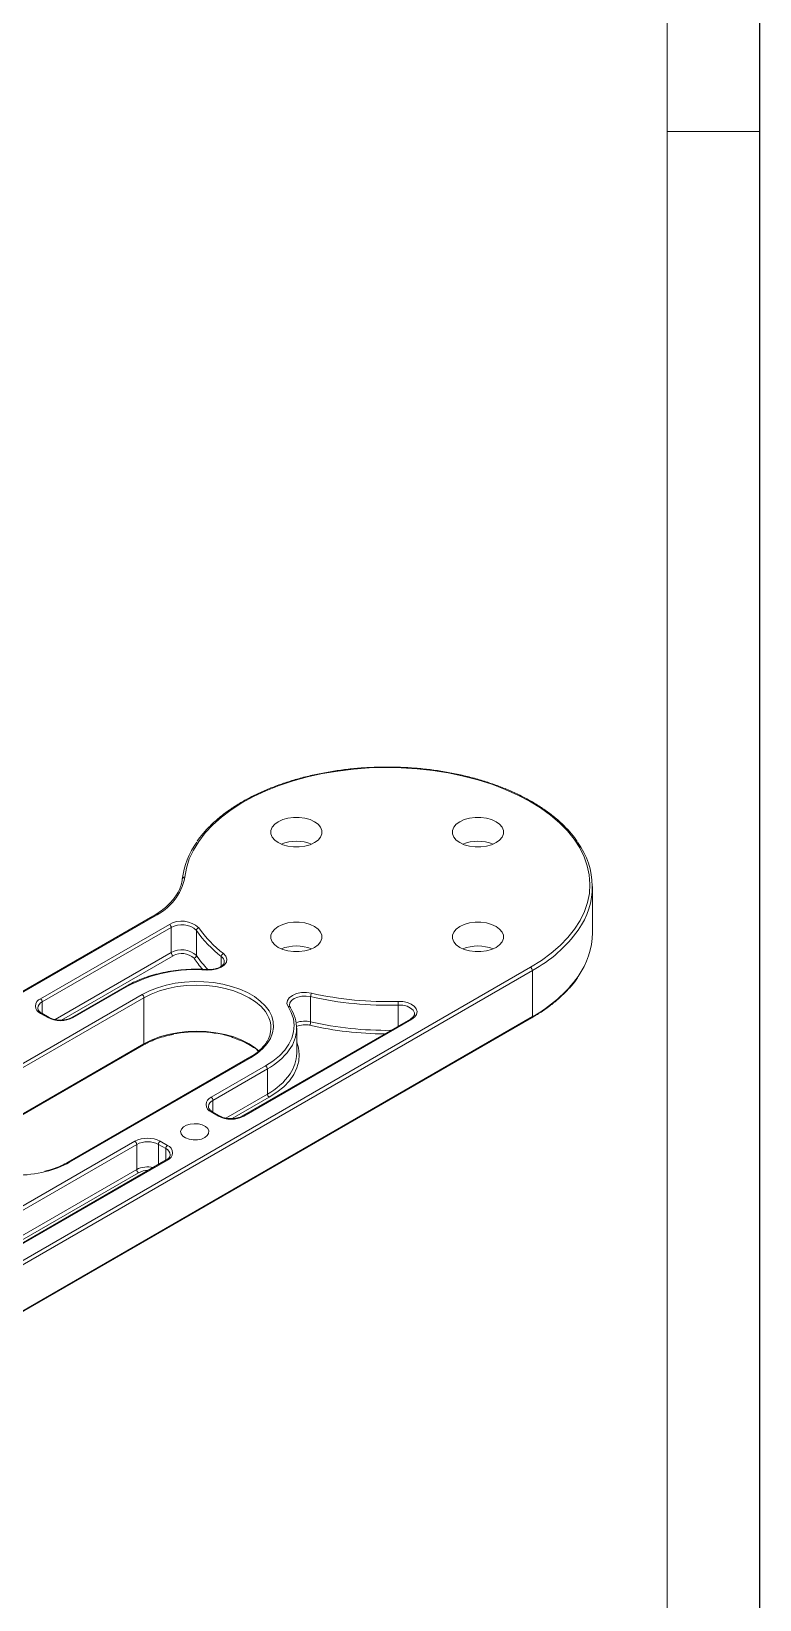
# Model space of a CAD drawing. Header units: millimetres. Extents: x 13 to 7248, y -1201 to 1478.
# Drawn here: x 7078.4 to 7220.3, y 170.8 to 476.3 of the extents above; entities that cross this region are included whole.
import ezdxf

# ---------------------------------------------------------------- set-up
doc = ezdxf.new("R2010")
doc.units = ezdxf.units.MM
doc.header["$LTSCALE"] = 5
doc.linetypes.add('SLD-实线', pattern=[0])
doc.layers.add('图框', color=7, linetype='SLD-实线')
doc.layers.add('粗实线', color=7, linetype='SLD-实线', lineweight=15)
doc.layers.add('细实线层', color=5, linetype='Continuous', lineweight=15)

msp = doc.modelspace()

# ---------------------------------------------------------------- linework, layer by layer
at = {"layer": '图框'}
msp.add_line((7220.3089, 897.7946), (7220.3089, 14.8946), dxfattribs=at)
at = {"layer": '粗实线'}
for p, q in [((7202.3089, 879.7946), (7202.3089, 33.7946)), ((7202.3089, 456.7946), (7220.3089, 456.7946))]:
    msp.add_line(p, q, dxfattribs=at)
at = {"layer": '细实线层'}
for p, q in [((7187.7538, 300.7065), (7187.7538, 309.6885)), ((7102.1173, 303.9224), (6977.2228, 231.8223)), ((7102.3673, 303.8976), (6977.4728, 231.7976)), ((7080.2251, 287.8496), (7105.3297, 302.3421)), ((7105.6832, 301.7298), (7080.5787, 287.2372)), ((7105.6832, 296.8305), (7105.6832, 301.7298)), ((7110.5917, 296.2466), (7110.5917, 301.1458)), ((7083.0735, 283.7782), (7105.6832, 296.8305)), ((6994.6652, 189.4724), (7175.6846, 293.9727)), ((7176.0381, 293.3603), (6995.0188, 188.86)), ((7106.0368, 296.2181), (7084.3412, 283.6936)), ((7115.4493, 294.202), (7115.4493, 296.0711)), ((7176.0381, 293.3603), (7176.0381, 284.3783)), ((7096.9457, 290.3236), (7086.3391, 284.2005)), ((7097.1957, 290.2988), (7086.5891, 284.1758)), ((7064.6688, 268.2558), (7100.0241, 288.666)), ((7100.3777, 288.0536), (7065.0223, 267.6434)), ((7080.5787, 287.2372), (7080.5787, 284.9571)), ((7100.3777, 288.0536), (7100.3777, 279.0717)), ((7132.843, 283.362), (7132.843, 288.2613)), ((6994.9152, 179.6492), (7175.9345, 284.1494)), ((6995.0188, 179.8781), (7176.0381, 284.3783)), ((7081.6393, 284.1758), (7080.2251, 284.9922)), ((7081.8893, 284.2005), (7080.4751, 285.0169)), ((7149.9095, 282.5277), (7149.9095, 286.6305)), ((7152.296, 283.9055), (7119.5731, 265.0149)), ((7152.546, 283.8807), (7119.8231, 264.9902)), ((7130.1307, 277.2354), (7130.1307, 282.1347)), ((7064.9188, 258.4326), (7100.2741, 278.8428)), ((7065.0223, 258.6615), (7100.3777, 279.0717)), ((7120.9873, 276.4446), (7085.632, 256.0344)), ((7121.2373, 276.4199), (7085.882, 256.0097)), ((7113.4591, 268.664), (7124.0658, 274.7871)), ((7124.4193, 274.1747), (7113.8127, 268.0516)), ((7124.4193, 269.2755), (7124.4193, 274.1747)), ((7116.3075, 264.5926), (7124.4193, 269.2755)), ((7114.8734, 264.9902), (7113.4591, 265.8066)), ((7115.1233, 265.0149), (7113.7091, 265.8313)), ((7113.8127, 268.0516), (7113.8127, 265.7715)), ((7124.7729, 268.6631), (7117.5752, 264.508)), ((7053.3551, 233.9667), (7098.6099, 260.0917)), ((7103.5597, 260.0917), (7104.9739, 259.2753)), ((7098.9635, 259.4794), (7053.7086, 233.3543)), ((7098.9635, 254.5801), (7098.9635, 259.4794)), ((7104.6203, 258.6629), (7103.2061, 259.4794)), ((7103.2061, 259.4794), (7103.2061, 255.5664)), ((7104.6203, 256.3829), (7104.6203, 258.6629)), ((7056.2034, 229.8953), (7098.9635, 254.5801)), ((7099.317, 253.9677), (7057.4712, 229.8106)), ((7104.7239, 256.4426), (7059.4691, 230.3176)), ((7104.9739, 256.4179), (7059.719, 230.2928))]:
    msp.add_line(p, q, dxfattribs=at)
at = {"layer": '细实线层', "flags": 128}
for points in [[(7175.6846, 293.9727), (7177.7982, 295.2931), (7179.725, 296.7055), (7181.4532, 298.2012), (7182.9718, 299.7708), (7184.2715, 301.4046), (7185.3442, 303.0924), (7186.1832, 304.8238), (7186.7834, 306.588), (7187.1409, 308.3739), (7187.2536, 310.1706), (7187.1208, 311.9668), (7186.7432, 313.7514), (7186.1233, 315.5133), (7185.2648, 317.2415), (7184.1732, 318.9253), (7182.8552, 320.5542), (7181.3189, 322.1181), (7179.5741, 323.6073), (7177.6314, 325.0125), (7175.503, 326.3249), (7173.2021, 327.5365), (7170.743, 328.6397), (7168.141, 329.6276), (7165.4122, 330.4941), (7162.5737, 331.2338), (7159.6431, 331.8421), (7156.6386, 332.3153), (7153.5788, 332.6503), (7150.4828, 332.8451), (7147.3699, 332.8985), (7144.2593, 332.8102), (7141.1705, 332.5807), (7138.1226, 332.2114), (7135.1346, 331.7046), (7132.225, 331.0635), (7129.4119, 330.2921), (7126.7129, 329.3951), (7124.1446, 328.3782), (7121.7232, 327.2476), (7119.4635, 326.0105), (7117.3797, 324.6744), (7115.4847, 323.2476), (7113.7903, 321.7392), (7112.307, 320.1583), (7111.0441, 318.5149), (7110.0093, 316.8192), (7109.2093, 315.0817), (7108.6488, 313.3132), (7108.3314, 311.5247)], [(7126.5406, 322.3428), (7125.8425, 321.8375), (7125.3567, 321.2552), (7125.1076, 320.625), (7125.1076, 319.9786), (7125.3567, 319.3485), (7125.8425, 318.7661), (7126.5406, 318.2608), (7127.416, 317.8578), (7128.4248, 317.5774), (7129.5163, 317.4335), (7130.636, 317.4335), (7131.7275, 317.5774), (7132.7363, 317.8578), (7133.6117, 318.2608), (7134.3098, 318.7661), (7134.7956, 319.3485), (7135.0447, 319.9786), (7135.0447, 320.625), (7134.7956, 321.2552), (7134.3098, 321.8375), (7133.6117, 322.3428), (7132.7363, 322.7458), (7131.7276, 323.0263), (7130.636, 323.1701), (7129.5163, 323.1701), (7128.4248, 323.0263), (7127.416, 322.7458), (7126.5406, 322.3428)], [(7161.896, 322.3428), (7161.1979, 321.8375), (7160.7121, 321.2552), (7160.4629, 320.625), (7160.4629, 319.9786), (7160.7121, 319.3485), (7161.1979, 318.7661), (7161.896, 318.2608), (7162.7713, 317.8578), (7163.7801, 317.5774), (7164.8717, 317.4335), (7165.9913, 317.4335), (7167.0829, 317.5774), (7168.0917, 317.8578), (7168.967, 318.2608), (7169.6651, 318.7661), (7170.1509, 319.3485), (7170.4001, 319.9786), (7170.4001, 320.625), (7170.1509, 321.2552), (7169.6651, 321.8375), (7168.967, 322.3428), (7168.0917, 322.7458), (7167.0829, 323.0263), (7165.9913, 323.1701), (7164.8717, 323.1701), (7163.7801, 323.0263), (7162.7713, 322.7458), (7161.896, 322.3428)], [(7126.5406, 301.9326), (7125.8425, 301.4273), (7125.3567, 300.845), (7125.1076, 300.2148), (7125.1076, 299.5684), (7125.3567, 298.9383), (7125.8425, 298.3559), (7126.5406, 297.8506), (7127.416, 297.4476), (7128.4248, 297.1672), (7129.5163, 297.0233), (7130.636, 297.0233), (7131.7276, 297.1672), (7132.7363, 297.4476), (7133.6117, 297.8506), (7134.3098, 298.3559), (7134.7956, 298.9383), (7135.0447, 299.5684), (7135.0447, 300.2148), (7134.7956, 300.845), (7134.3098, 301.4273), (7133.6117, 301.9326), (7132.7363, 302.3356), (7131.7276, 302.6161), (7130.636, 302.7599), (7129.5163, 302.7599), (7128.4248, 302.6161), (7127.416, 302.3356), (7126.5406, 301.9326)], [(7161.896, 301.9326), (7161.1979, 301.4273), (7160.7121, 300.8449), (7160.4629, 300.2148), (7160.4629, 299.5684), (7160.7121, 298.9383), (7161.1979, 298.3559), (7161.896, 297.8506), (7162.7713, 297.4476), (7163.7801, 297.1672), (7164.8717, 297.0233), (7165.9913, 297.0233), (7167.0829, 297.1672), (7168.0917, 297.4476), (7168.967, 297.8506), (7169.6651, 298.3559), (7170.1509, 298.9383), (7170.4001, 299.5684), (7170.4001, 300.2148), (7170.1509, 300.845), (7169.6651, 301.4273), (7168.967, 301.9326), (7168.0917, 302.3356), (7167.0829, 302.6161), (7165.9913, 302.7599), (7164.8717, 302.7599), (7163.7801, 302.6161), (7162.7713, 302.3356), (7161.896, 301.9326)], [(7115.8531, 296.6496), (7116.3235, 296.136), (7116.5214, 295.5664), (7116.4303, 294.9879), (7116.0579, 294.4482), (7115.4348, 293.992), (7114.6127, 293.657), (7113.6594, 293.4709), (7112.6538, 293.4491)], [(7112.6538, 293.4491), (7112.6642, 293.4972), (7112.6741, 293.5278), (7112.6834, 293.5397), (7112.6846, 293.5398)], [(7100.0241, 288.666), (7101.4371, 289.3852), (7102.9951, 289.9964), (7104.6735, 290.4901), (7106.4459, 290.8584), (7108.2842, 291.0957), (7110.1596, 291.198), (7112.0423, 291.1638), (7113.9029, 290.9937), (7115.7118, 290.6903), (7117.4406, 290.2585), (7119.062, 289.7049), (7120.5504, 289.0384), (7121.8824, 288.2695), (7123.0369, 287.4102), (7123.9958, 286.4742), (7124.7439, 285.4762), (7125.2695, 284.4319), (7125.5642, 283.3579), (7125.6233, 282.271), (7125.446, 281.1883), (7125.0351, 280.1271), (7124.397, 279.1039), (7123.5418, 278.135), (7122.483, 277.2356), (7121.2373, 276.4199)], [(7124.3926, 284.7714), (7124.027, 285.338), (7123.1881, 286.32), (7122.1343, 287.2304), (7120.8838, 288.0536), (7119.4578, 288.7756), (7117.8807, 289.3839), (7116.1796, 289.8682), (7114.3836, 290.2201), (7112.5234, 290.4337), (7110.6307, 290.5053), (7108.7381, 290.4337), (7106.8778, 290.2201), (7105.0818, 289.8682), (7103.3807, 289.3839), (7101.8037, 288.7756), (7100.3777, 288.0536)], [(7128.4434, 286.3595), (7128.2325, 286.9275), (7128.3104, 287.5067), (7128.6704, 288.0492), (7129.283, 288.5101), (7130.0974, 288.8514), (7131.0464, 289.0447), (7132.0514, 289.0742), (7133.0294, 288.9374)], [(7132.843, 288.2613), (7132.0047, 288.3786), (7131.1433, 288.3533), (7130.3299, 288.1875), (7129.6318, 287.895), (7129.1068, 287.5), (7128.7981, 287.035), (7128.725, 286.6319)], [(7149.8825, 287.327), (7150.814, 287.2839), (7151.6925, 287.1001), (7152.4555, 286.7886), (7153.0485, 286.3716), (7153.4292, 285.879), (7153.5706, 285.3457), (7153.4625, 284.8099), (7153.1127, 284.3097), (7152.546, 283.8807)], [(7124.0658, 274.7871), (7125.5077, 275.7203), (7126.7564, 276.7423), (7127.7953, 277.8397), (7128.6112, 278.9982), (7129.1933, 280.2028), (7129.534, 281.4378), (7129.6291, 282.6872), (7129.4771, 283.9347), (7129.0802, 285.1641), (7128.4434, 286.3595)], [(7153.0711, 284.9089), (7153.0501, 285.1057), (7152.8108, 285.6068), (7152.3247, 286.0443), (7151.6357, 286.3789), (7150.8056, 286.5803), (7149.9095, 286.6305)], [(7100.3777, 279.0717), (7101.8037, 279.7936), (7103.3807, 280.4019), (7105.0818, 280.8862), (7106.8778, 281.2382), (7108.7381, 281.4518), (7110.6307, 281.5234), (7112.5234, 281.4518), (7114.3836, 281.2382), (7116.1796, 280.8862), (7117.8807, 280.4019), (7119.4578, 279.7936), (7120.8838, 279.0717), (7122.1343, 278.2485), (7122.7853, 277.7172)], [(7130.1307, 279.3927), (7130.4691, 278.2922), (7130.629, 276.979), (7130.5289, 275.6639), (7130.1702, 274.3639), (7129.5575, 273.0959), (7128.6987, 271.8764), (7127.6051, 270.7212), (7126.2908, 269.6455), (7124.7729, 268.6631)], [(7112.2217, 260.8061), (7111.5622, 260.5251), (7110.7884, 260.3688), (7109.9693, 260.3511), (7109.1775, 260.4736), (7108.4834, 260.7253), (7107.9487, 261.084), (7107.6209, 261.5178), (7107.5291, 261.988), (7107.6815, 262.453), (7108.0645, 262.8714), (7108.6442, 263.206), (7109.3689, 263.4271), (7110.1743, 263.5151), (7110.9889, 263.4621), (7111.7403, 263.2729), (7112.3616, 262.9642), (7112.7977, 262.5635), (7113.0099, 262.1064), (7112.9792, 261.6335), (7112.7085, 261.1868), (7112.2217, 260.8061)]]:
    msp.add_lwpolyline(points, dxfattribs=at)
at = {"layer": '细实线层'}
for centre, radius, start, end in [((7123.5248, 309.122), 15.8209, 144.171091, 172.691963), ((7130.0762, 310.6398), 7.9088, 68.036775, 111.963225), ((7165.4315, 310.6398), 7.9089, 68.036885, 111.963116), ((7173.2365, 309.6943), 14.4706, 324.242219, 36.702941), ((7097.7734, 313.6352), 10.7668, 295.256375, 348.695624), ((7108.2716, 311.087), 0.4418, 82.220647, 173.824983), ((7102.2208, 303.6932), 0.2515, 54.382191, 114.307381), ((7107.735, 298.1518), 4.8316, 46.575564, 119.856289), ((7104.9156, 301.6948), 0.7684, 2.6056, 57.394462), ((7107.7449, 298.138), 4.1414, 46.575482, 119.856346), ((7111.1708, 301.0905), 0.5818, 101.362887, 174.542248), ((7129.9721, 314.8347), 23.7273, 215.234563, 232.260601), ((7130.1944, 315.1786), 23.4307, 215.234526, 232.260548), ((7163.3589, 316.7637), 26.6173, 298.447425, 324.318293), ((7172.7965, 300.9337), 14.959, 324.211754, 359.129716), ((7107.7449, 293.2388), 4.1414, 46.575482, 119.856346), ((7106.4508, 296.8654), 0.7684, 182.605394, 237.394549), ((7107.7548, 293.225), 3.4512, 46.575645, 119.856218), ((7116.1295, 296.0264), 0.6817, 113.923703, 176.243378), ((7130.0762, 290.2296), 7.9088, 68.036811, 111.963189), ((7165.4315, 290.2296), 7.9088, 68.036775, 111.963225), ((7110.3426, 265.2886), 28.2552, 85.308215, 117.729177), ((7110.0125, 296.3019), 0.5818, 281.362762, 354.542924), ((7127.5967, 307.8414), 21.2564, 214.729773, 222.15283), ((7128.3296, 308.5862), 21.6078, 214.824846, 224.211672), ((7114.7532, 295.0048), 1.2734, 1.324391, 56.866596), ((7175.2705, 293.3254), 0.7684, 2.605238, 57.394577), ((7097.0492, 290.0944), 0.2515, 54.382515, 114.307056), ((7163.3293, 307.8224), 26.6672, 298.4616, 324.100678), ((7080.7674, 286.4209), 1.5282, 110.783443, 249.216557), ((7081.2044, 285.8594), 1.5133, 114.422411, 173.759305), ((7079.8111, 287.2023), 0.7684, 2.6056, 57.394462), ((7099.6101, 288.0187), 0.7684, 2.605446, 57.394523), ((7134.1951, 288.2523), 1.3521, 149.556829, 179.619106), ((7147.681, 353.4264), 66.833, 257.172528, 271.910784), ((7147.6819, 353.2879), 65.9976, 257.172523, 271.91079), ((7140.9262, 286.6317), 8.9832, 359.992099, 4.438844), ((7080.3716, 284.7877), 0.2515, 65.693716, 125.616999), ((7081.7859, 283.9712), 0.2516, 65.802415, 125.607575), ((7084.1142, 288.9523), 5.3796, 242.609673, 297.390327), ((7086.4425, 283.9709), 0.252, 54.413718, 113.949955), ((7119.933, 282.1332), 5.1815, 328.192038, 30.607781), ((7128.5548, 285.9911), 0.3849, 35.041697, 106.821252), ((7123.0339, 282.1271), 7.0679, 323.247632, 33.728294), ((7128.6021, 286.0557), 0.3101, 359.253772, 30.287534), ((7175.7961, 284.35), 0.2437, 304.622924, 6.689511), ((7110.6123, 256.49), 24.9213, 73.552089, 100.558634), ((7131.7295, 278.6338), 4.8576, 76.748423, 110.292625), ((7131.7318, 278.821), 3.9741, 76.543014, 113.882942), ((7131.4909, 283.371), 1.3521, 329.556771, 359.619042), ((7147.5645, 347.8256), 66.8238, 257.109331, 269.745275), ((7147.65, 348.341), 66.6447, 257.163021, 270.712056), ((7152.3996, 283.6763), 0.2515, 54.382276, 114.30701), ((7100.1398, 279.0414), 0.2398, 304.057408, 7.254854), ((7121.0909, 276.2154), 0.2515, 54.382638, 114.306647), ((7118.1789, 285.6633), 13.074, 298.510253, 323.562313), ((7122.7844, 277.3693), 7.3475, 325.535647, 358.955771), ((7123.6517, 274.1398), 0.7684, 2.6056, 57.394462), ((7118.2681, 280.6409), 12.9233, 298.423138, 324.907881), ((7125.1869, 269.3104), 0.7684, 182.605394, 237.394549), ((7114.0014, 267.2353), 1.5282, 110.783443, 249.216557), ((7114.4384, 266.6738), 1.5133, 114.422411, 173.759305), ((7113.0451, 268.0167), 0.7684, 2.6056, 57.394462), ((7113.6056, 265.6021), 0.2515, 65.693716, 125.616999), ((7115.0199, 264.7856), 0.2516, 65.802415, 125.607575), ((7117.3482, 269.7667), 5.3796, 242.609694, 297.390306), ((7119.6765, 264.7853), 0.252, 54.413704, 113.949541), ((7101.0848, 255.3152), 5.3796, 62.609705, 117.390295), ((7098.1958, 259.4444), 0.7684, 2.6056, 57.394462), ((7101.0848, 255.3852), 4.6111, 62.60966, 117.39034), ((7103.9737, 259.4444), 0.7684, 122.605458, 177.394481), ((7105.3879, 258.628), 0.7684, 122.605458, 177.394481), ((7104.0287, 257.3121), 1.4747, 4.470572, 66.34978), ((7104.4316, 257.8466), 1.5282, 290.783511, 69.216489), ((7075.2716, 278.5863), 25.1183, 257.254048, 283.695686), ((7076.8427, 272.2118), 18.5531, 283.642902, 299.157609), ((7085.7355, 255.8053), 0.2515, 54.381816, 114.313882), ((7101.0921, 250.4556), 4.6414, 76.54317, 117.298212), ((7099.7311, 254.615), 0.7684, 182.605394, 237.394549), ((7101.0303, 250.7225), 3.6697, 87.855188, 117.83131), ((7104.8274, 256.2134), 0.2515, 54.382276, 114.30701)]:
    msp.add_arc(centre, radius, start, end, dxfattribs=at)
for points, knots in [([(7184.7602, 318.5152), (7184.6041, 318.7474), (7184.0919, 319.5096), (7183.0161, 320.7473), (7181.5475, 322.2207), (7179.8863, 323.6239), (7178.0565, 324.953), (7176.0642, 326.1997), (7173.9213, 327.3578), (7171.6394, 328.4211), (7169.2309, 329.3841), (7166.7085, 330.2419), (7164.0858, 330.9902), (7161.3767, 331.6252), (7158.5956, 332.1437), (7155.7571, 332.5429), (7152.8764, 332.8209), (7149.9686, 332.9763), (7147.0491, 333.0083), (7144.1333, 332.9167), (7141.2368, 332.702), (7138.3747, 332.3653), (7135.5622, 331.9083), (7132.8142, 331.3333), (7130.1453, 330.6433), (7127.5694, 329.8417), (7125.1003, 328.9326), (7122.7511, 327.9205), (7120.5343, 326.8105), (7118.4616, 325.6082), (7116.5447, 324.3196), (7114.7924, 322.9515), (7113.2206, 321.5096), (7111.8541, 320.0476), (7111.1129, 319.0406), (7110.7582, 318.5586)], [0, 0, 0, 0, 0.01349342, 0.04429285, 0.07514586, 0.10603653, 0.13695054, 0.16787652, 0.19880601, 0.22973288, 0.26065465, 0.29157015, 0.32247917, 0.35338201, 0.38427949, 0.41517255, 0.44606219, 0.47694948, 0.50783581, 0.53872208, 0.56960948, 0.60049896, 0.63139174, 0.66228911, 0.69319217, 0.72410213, 0.75501964, 0.78594566, 0.81688032, 0.8478231, 0.8787722, 0.90972377, 0.94067011, 0.97160096, 1, 1, 1, 1]), ([(7107.8343, 311.1705), (7107.8079, 310.9749), (7107.7293, 310.3939), (7107.4265, 309.4373), (7107.065, 308.6045), (7106.7584, 308.1694), (7106.708, 308.0979)], [0, 0, 0, 0, 0.18805537, 0.55871909, 0.92746841, 1, 1, 1, 1]), ([(7106.708, 308.0979), (7106.5182, 307.806), (7106.0933, 307.1523), (7105.1983, 306.1854), (7104.0781, 305.2065), (7103.022, 304.4597), (7102.3325, 304.0502), (7102.1173, 303.9224)], [0, 0, 0, 0, 0.18993096, 0.42533152, 0.65980158, 0.89380909, 1, 1, 1, 1]), ([(7112.6846, 293.5398), (7112.3284, 293.5584), (7111.296, 293.6121), (7109.5768, 293.6062), (7107.5484, 293.4813), (7105.5527, 293.2319), (7103.612, 292.8623), (7101.7463, 292.3763), (7099.979, 291.7767), (7098.3618, 291.0962), (7097.4042, 290.5738), (7096.9457, 290.3236)], [0, 0, 0, 0, 0.062312587, 0.180563135, 0.298858957, 0.417175716, 0.535532767, 0.653950233, 0.772446695, 0.89103767, 1, 1, 1, 1]), ([(7116.0264, 295.04), (7116.0264, 295.04), (7116.0491, 294.9212), (7115.9616, 294.7126), (7115.6956, 294.3495), (7115.2392, 294.0215), (7114.616, 293.7516), (7113.8811, 293.5772), (7113.216, 293.5186), (7112.8174, 293.5345), (7112.6846, 293.5398)], [0, 0, 0, 0, 0.00003791, 0.17464612, 0.31742898, 0.47031023, 0.62092187, 0.7719095, 0.92402753, 1, 1, 1, 1]), ([(7175.9345, 284.1494), (7176.2946, 284.3622), (7177.3388, 284.9792), (7178.9496, 286.0669), (7180.7021, 287.4339), (7182.2834, 288.8735), (7183.6573, 290.3835), (7184.5185, 291.4336), (7184.863, 291.9907), (7184.8751, 292.0102)], [0, 0, 0, 0, 0.0946672, 0.27447956, 0.45434321, 0.63417588, 0.81391902, 0.99349587, 1, 1, 1, 1]), ([(7080.4751, 285.0169), (7080.3894, 285.0703), (7080.1401, 285.2257), (7079.8607, 285.5149), (7079.7077, 285.7979), (7079.715, 285.9568), (7079.7178, 286.0187)], [0, 0, 0, 0, 0.16495598, 0.48013236, 0.79725066, 1, 1, 1, 1]), ([(7086.3391, 284.2005), (7086.2445, 284.15), (7085.9667, 284.0015), (7085.3945, 283.81), (7084.6285, 283.68), (7083.8194, 283.6638), (7083.0339, 283.7644), (7082.3701, 283.9528), (7082.0351, 284.1254), (7081.8893, 284.2005)], [0, 0, 0, 0, 0.08135874, 0.23894478, 0.397995, 0.55802694, 0.71823568, 0.87743587, 1, 1, 1, 1]), ([(7128.864, 286.2216), (7128.8317, 286.277), (7128.7461, 286.4241), (7128.7407, 286.5557), (7128.7374, 286.6377)], [0, 0, 0, 0, 0.37686855, 1, 1, 1, 1]), ([(7153.0666, 284.9071), (7153.0681, 284.9001), (7153.0957, 284.7747), (7153.001, 284.5578), (7152.7472, 284.2026), (7152.4448, 284.0035), (7152.296, 283.9055)], [0, 0, 0, 0, 0.02235013, 0.39786113, 0.70373689, 1, 1, 1, 1]), ([(7100.2741, 278.8428), (7100.4918, 278.9637), (7101.1252, 279.3157), (7102.2849, 279.8353), (7103.7826, 280.3531), (7105.0766, 280.7084), (7105.8865, 280.8473), (7106.1362, 280.8902)], [0, 0, 0, 0, 0.1317962, 0.38346957, 0.63543887, 0.88763184, 1, 1, 1, 1]), ([(7117.5198, 280.3144), (7117.9591, 280.1728), (7118.9067, 279.8676), (7120.2247, 279.2784), (7121.4573, 278.5792), (7122.283, 278.0242), (7122.6384, 277.6912), (7122.6961, 277.6371)], [0, 0, 0, 0, 0.21324022, 0.45988742, 0.70620313, 0.95224719, 1, 1, 1, 1]), ([(7124.3612, 279.565), (7124.3264, 279.4971), (7124.1318, 279.1176), (7123.5784, 278.4557), (7122.7023, 277.6028), (7121.8084, 276.9373), (7121.1977, 276.5709), (7120.9873, 276.4446)], [0, 0, 0, 0, 0.05874964, 0.327983, 0.59480984, 0.86041395, 1, 1, 1, 1]), ([(7113.7091, 265.8313), (7113.6235, 265.8847), (7113.3741, 266.0401), (7113.0947, 266.3293), (7112.9417, 266.6123), (7112.949, 266.7712), (7112.9518, 266.8332)], [0, 0, 0, 0, 0.16495673, 0.48013238, 0.79725067, 1, 1, 1, 1]), ([(7119.5731, 265.0149), (7119.4785, 264.9644), (7119.2007, 264.8159), (7118.6285, 264.6244), (7117.8626, 264.4944), (7117.0534, 264.4782), (7116.268, 264.5788), (7115.6041, 264.7672), (7115.2691, 264.9398), (7115.1233, 265.0149)], [0, 0, 0, 0, 0.08135875, 0.2389449, 0.39799497, 0.55802706, 0.71823582, 0.87743622, 1, 1, 1, 1]), ([(7105.4812, 257.4322), (7105.4854, 257.3906), (7105.4995, 257.25), (7105.3752, 256.9988), (7105.1098, 256.6895), (7104.8392, 256.5164), (7104.7239, 256.4426)], [0, 0, 0, 0, 0.1372337, 0.46341465, 0.77133943, 1, 1, 1, 1]), ([(7085.632, 256.0344), (7085.4144, 255.9133), (7084.7812, 255.561), (7083.6183, 255.0459), (7082.3121, 254.5738), (7081.4317, 254.3566), (7081.0878, 254.2717)], [0, 0, 0, 0, 0.16537038, 0.48115564, 0.79731356, 1, 1, 1, 1])]:
    msp.add_open_spline(points, degree=3, knots=knots, dxfattribs=at)

doc.saveas('drawing.dxf')
